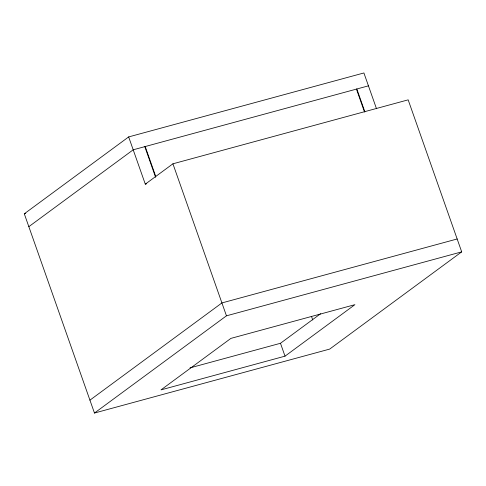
<?xml version="1.0" encoding="UTF-8"?>
<svg xmlns="http://www.w3.org/2000/svg" width="486" height="486" viewBox="0 0 486 486"><rect width="100%" height="100%" fill="white"/><g stroke="black" fill="none" stroke-linecap="round" stroke-linejoin="round"><path stroke-width="0.73" d="M128.662 136.918L145.296 184.158L172.925 163.806L408.167 99.849L461.7 251.863L329.708 349.082L94.466 413.039L24.3 213.791L128.662 136.918L363.905 72.961L376.51 108.743M28.838 226.67L133.2 149.803L368.443 85.84M89.928 400.16L221.92 302.936L457.162 238.978M94.466 413.039L226.458 315.821L461.7 251.863M190.014 367.878L280.477 343.28L320.602 313.725M285.015 356.159L354.932 304.661L230.905 338.384L160.994 389.881L285.015 356.159L280.477 343.28M24.3 213.791L25.764 213.39M145.296 184.158L146.711 183.769M356.839 88.999L364.883 111.823M356.445 89.108L364.506 112.011M311.502 316.416L312.759 319.988M172.925 163.806L226.458 315.821M145.205 146.541L155.787 176.6M144.804 146.651L155.605 177.317"/></g></svg>
